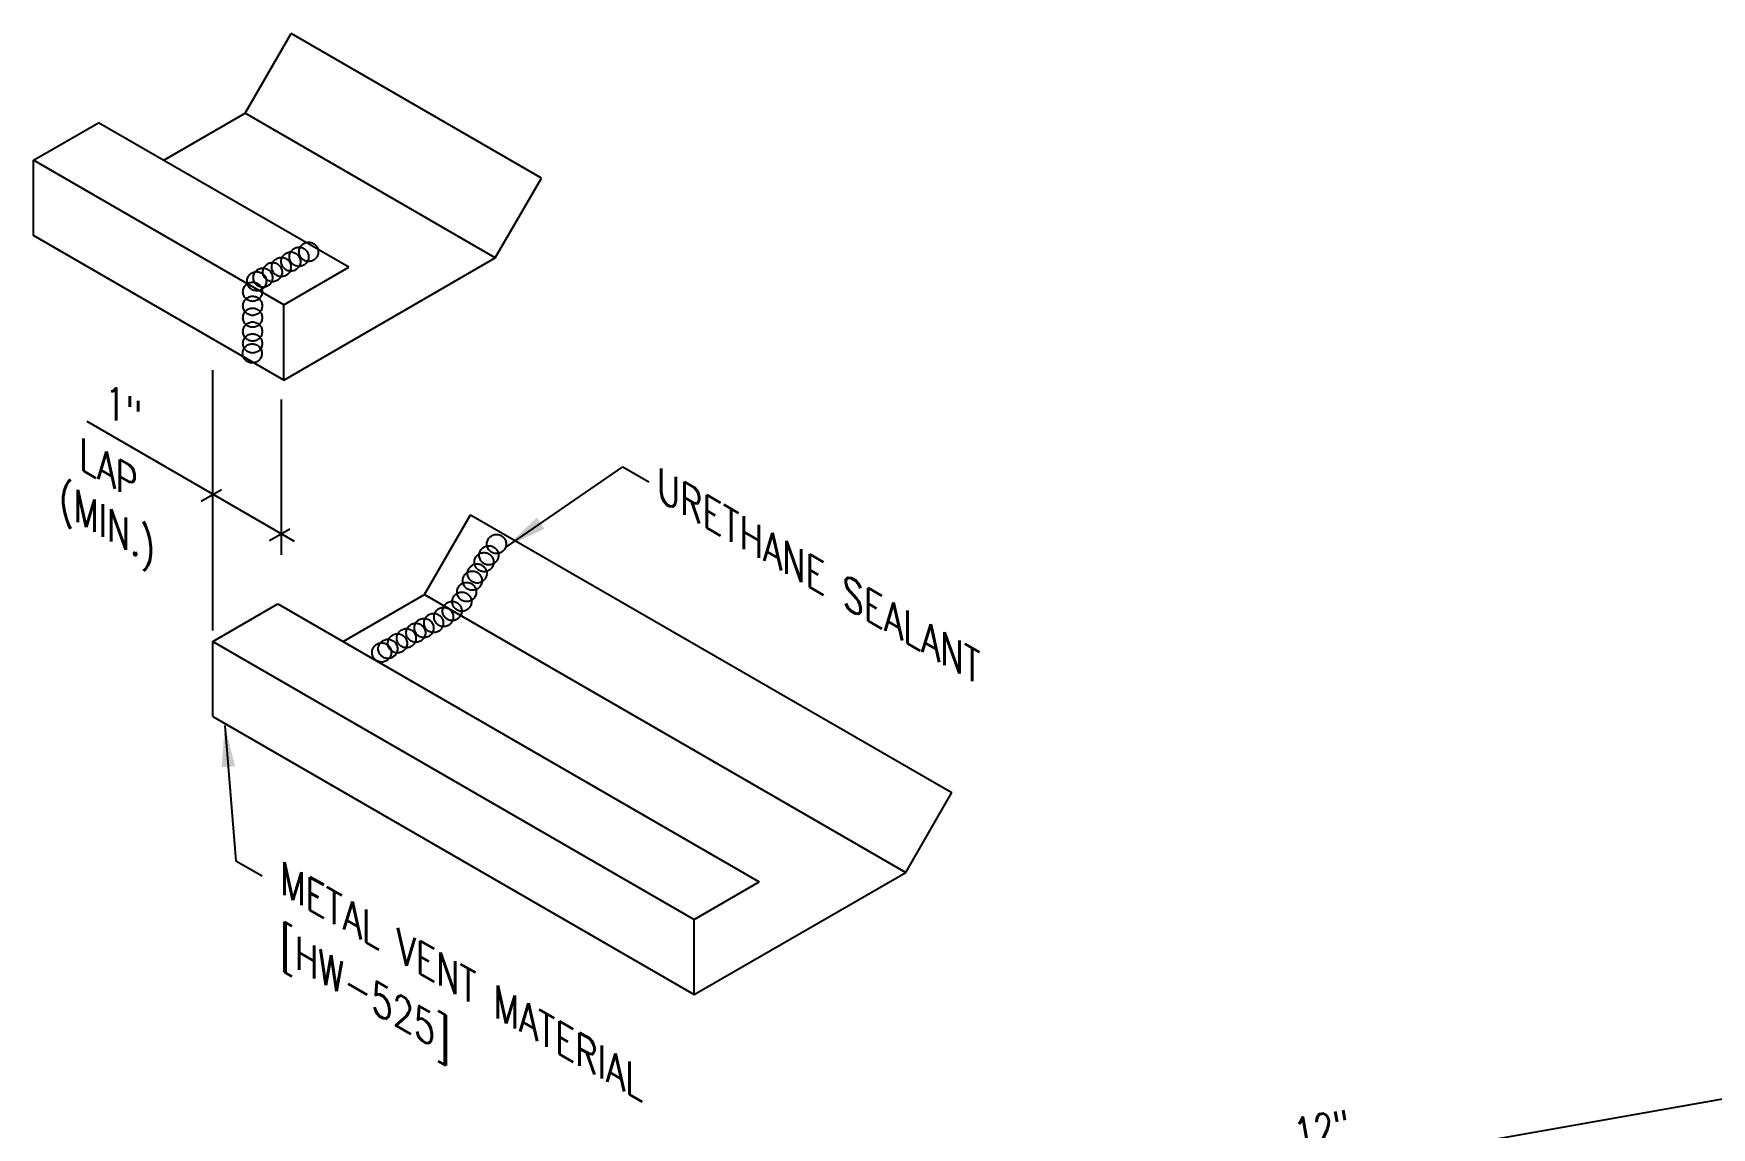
# Model space of a CAD drawing. Header units: inches. Extents: x -1 to 189, y 13 to 99.
# Drawn here: x -0.01 to 20.23, y 32.83 to 46.01 of the extents above; entities that cross this region are included whole.
import ezdxf
from ezdxf.enums import TextEntityAlignment as Align

# ---------------------------------------------------------------- set-up
doc = ezdxf.new("R2010")
doc.units = ezdxf.units.IN
doc.header["$MEASUREMENT"] = 0
doc.linetypes.add('CENTER2', pattern=[1.125, 0.75, -0.125, 0.125, -0.125])
for name, color, linetype in [('DIM', 2, 'Continuous'), ('SEALANT', 253, 'CENTER2'), ('TEXT', 2, 'Continuous'), ('TRIM', 6, 'Continuous')]:
    doc.layers.add(name, color=color, linetype=linetype)
doc.styles.add('ROMANS', font='ROMANS.SHX', dxfattribs={"width": 0.75, "height": 0.5})
doc.styles.add('TEXT1', font='ROMANS.shx', dxfattribs={"width": 0.75, "height": 0.375})
doc.dimstyles.new('DETAIL', dxfattribs={"dimscale": 4, "dimtxt": 0.375, "dimasz": 0.0625, "dimexe": 0.0625, "dimexo": 0.125, "dimgap": 0.0625, "dimtad": 1, "dimdec": 4, "dimzin": 3, "dimdsep": 46, "dimlunit": 4, "dimtxsty": 'TEXT1', "dimblk": 'ARCHTICK', "dimcen": 0.0625, "dimclrd": 7, "dimclre": 7, "dimclrt": 2, "dimadec": 0, "dimazin": 0, "dimtfac": 0.59375, "dimtdec": 4, "dimtmove": 0, "dimatfit": 3, "dimfxl": 0, "dimfrac": 2, "dimtolj": 1, "dimtzin": 3, "dimarcsym": 0})
doc.dimstyles.new('DETAIL$7', dxfattribs={"dimscale": 4, "dimtxt": 0.375, "dimasz": 0.125, "dimexe": 0.0625, "dimexo": 0.125, "dimgap": 0.0625, "dimtad": 1, "dimdec": 4, "dimzin": 3, "dimdsep": 46, "dimlunit": 4, "dimtxsty": 'TEXT1', "dimblk": 'ARCHTICK', "dimcen": 0.0625, "dimclrd": 7, "dimclre": 7, "dimclrt": 2, "dimadec": 0, "dimazin": 0, "dimtfac": 0.59375, "dimtdec": 4, "dimtmove": 0, "dimatfit": 3, "dimfxl": 0, "dimfrac": 2, "dimtolj": 1, "dimtzin": 3, "dimarcsym": 0})

# ---------------------------------------------------------------- blocks, each defined once
blk = doc.blocks.new('_ArchTick')
at = {"color": 0, "linetype": 'ByBlock', "const_width": 0.15}
blk.add_lwpolyline([(-0.5, -0.5), (0.5, 0.5)], dxfattribs=at)
blk = doc.blocks.new('*D17')
at = {"layer": 'DEFPOINTS', "color": 0}
for p in [(21.516, 33.376), (10.919, 24.457), (23.162, 24.046)]:
    blk.add_point(p, dxfattribs=at)
at = {"layer": 'DIM', "color": 7, "lineweight": -2}
for p, q in [((23.075, 24.538), (21.473, 33.622)), ((9.713, 31.295), (21.516, 33.376)), ((10.832, 24.949), (9.669, 31.541))]:
    blk.add_line(p, q, dxfattribs=at)
at = {"layer": 'DIM', "color": 7, "lineweight": -2, "xscale": 0.25, "yscale": 0.25, "zscale": 0.25}
for p, rotation in [((21.516, 33.376), 10), ((9.713, 31.295), 190)]:
    blk.add_blockref('_ArchTick', p, dxfattribs=dict(at, rotation=rotation))
at = {"layer": 'DIM', "color": 2, "insert": (15.532, 32.802), "char_height": 0.375, "attachment_point": 5, "rotation": 10, "style": 'TEXT1'}
blk.add_mtext('\\A1;12"', dxfattribs=at)

msp = doc.modelspace()

# ---------------------------------------------------------------- linework, layer by layer
at = {"layer": 'DIM', "color": 7}
for p, q in [((2.15375, 38.81958), (2.15375, 41.95537)), ((2.97683, 41.60378), (2.97683, 39.7302)), ((3.14005, 39.89144), (0.638, 41.336)), ((2.25768, 40.51596), (2.01077, 40.37341)), ((3.08181, 40.04015), (2.8349, 39.8976))]:
    msp.add_line(p, q, dxfattribs=at)
at = {"layer": 'SEALANT'}
for centre in [(2.98008, 43.20053), (3.0939, 43.26625), (3.19248, 43.32316), (3.30874, 43.38327), (2.68265, 43.02881), (2.75718, 43.07184), (2.87269, 43.13853), (2.63259, 42.90202), (2.63259, 42.73264), (2.63259, 42.58909), (2.63259, 42.42246), (2.63259, 42.27891), (2.62858, 42.1587), (5.57442, 39.86094), (5.42367, 39.64221), (5.48202, 39.72484), (5.28265, 39.41861), (5.341, 39.5061), (5.15621, 39.16585), (5.21457, 39.28251), (4.93738, 38.98114), (5.0395, 39.05405), (4.60098, 38.79121), (4.69956, 38.84812), (4.81581, 38.90823), (4.18973, 38.55377), (4.26426, 38.5968), (4.37977, 38.66349), (4.48716, 38.72549)]:
    msp.add_circle(centre, 0.11578, dxfattribs=at)
at = {"layer": 'TRIM'}
for p, q in [((2.54216, 45.05309), (3.09719, 46.01444)), ((6.11515, 44.27202), (3.09719, 46.01444)), ((-0.00891, 44.4866), (0.77604, 44.93979)), ((3.794, 43.19737), (0.77604, 44.93979)), ((1.56098, 44.4866), (2.54216, 45.05309)), ((5.56012, 43.31067), (2.54216, 45.05309)), ((-0.00891, 43.58023), (-0.00891, 44.4866)), ((3.00905, 42.74418), (-0.00891, 44.4866)), ((5.56012, 43.31067), (6.11515, 44.27202)), ((3.00905, 41.83781), (-0.00891, 43.58023)), ((3.00905, 41.83781), (5.56012, 43.31067)), ((3.00905, 42.74418), (3.794, 43.19737)), ((3.00905, 41.83781), (3.00905, 42.74418)), ((4.70481, 39.25337), (5.25985, 40.21472)), ((5.25985, 40.21472), (11.06409, 36.86364)), ((2.15375, 38.68689), (2.93869, 39.14007)), ((2.93869, 39.14007), (8.74294, 35.78899)), ((3.72363, 38.68689), (4.70481, 39.25337)), ((4.70481, 39.25337), (10.50906, 35.90228)), ((2.15375, 37.78051), (2.15375, 38.68689)), ((2.15375, 38.68689), (7.958, 35.3358)), ((2.15375, 37.78051), (7.958, 34.42943)), ((10.50906, 35.90228), (11.06409, 36.86364)), ((7.958, 34.42943), (10.50906, 35.90228)), ((7.958, 35.3358), (8.74294, 35.78899)), ((7.958, 34.42943), (7.958, 35.3358))]:
    msp.add_line(p, q, dxfattribs=at)

# ---------------------------------------------------------------- texts
at = {"layer": 'DIM', "style": 'ROMANS', "oblique": 330}
for s, p in [('1"', (0.85018, 41.42854)), ('LAP', (0.54289, 40.77222))]:
    msp.add_text(s, height=0.338437, rotation=330, dxfattribs=at).set_placement(p)
msp.add_text('(MIN.)', height=0.338437, rotation=330, dxfattribs=at).set_placement((0.962, 40.06675), align=Align.MIDDLE_CENTER)
at = {"layer": 'TEXT', "style": 'ROMANS', "oblique": 330}
for s, height, p in [('URETHANE SEALANT', 0.3449189, (7.50817, 40.40448)), ('METAL VENT MATERIAL', 0.3449189, (2.96525, 35.65538)), ('[HW-525]', 0.344919, (2.96525, 34.86064))]:
    msp.add_text(s, height=height, rotation=330, dxfattribs=at).set_placement(p)

# ---------------------------------------------------------------- dimensions: what is measured, and where the dimension line sits
at = {"layer": 'DIM'}
dim = msp.add_linear_dim(base=(21.51647, 33.37628), p1=(10.91851, 24.45678), p2=(23.16165, 24.04603), angle=10, text='12"', dimstyle='DETAIL', override={"dimlunit": 4}, dxfattribs=at)
dim.commit()
dim.dimension.update_dxf_attribs({"geometry": '*D17', "text_midpoint": (15.53244, 32.80165)})

# ---------------------------------------------------------------- leaders
at = {"layer": 'TEXT'}
for points in [[(5.69426, 39.82864), (7.09617, 40.79091), (7.41339, 40.60973)], [(2.29843, 37.67447), (2.43251, 36.04181), (2.74972, 35.86063)]]:
    msp.add_leader(points, dimstyle='DETAIL$7', dxfattribs=at)

doc.saveas('drawing.dxf')
